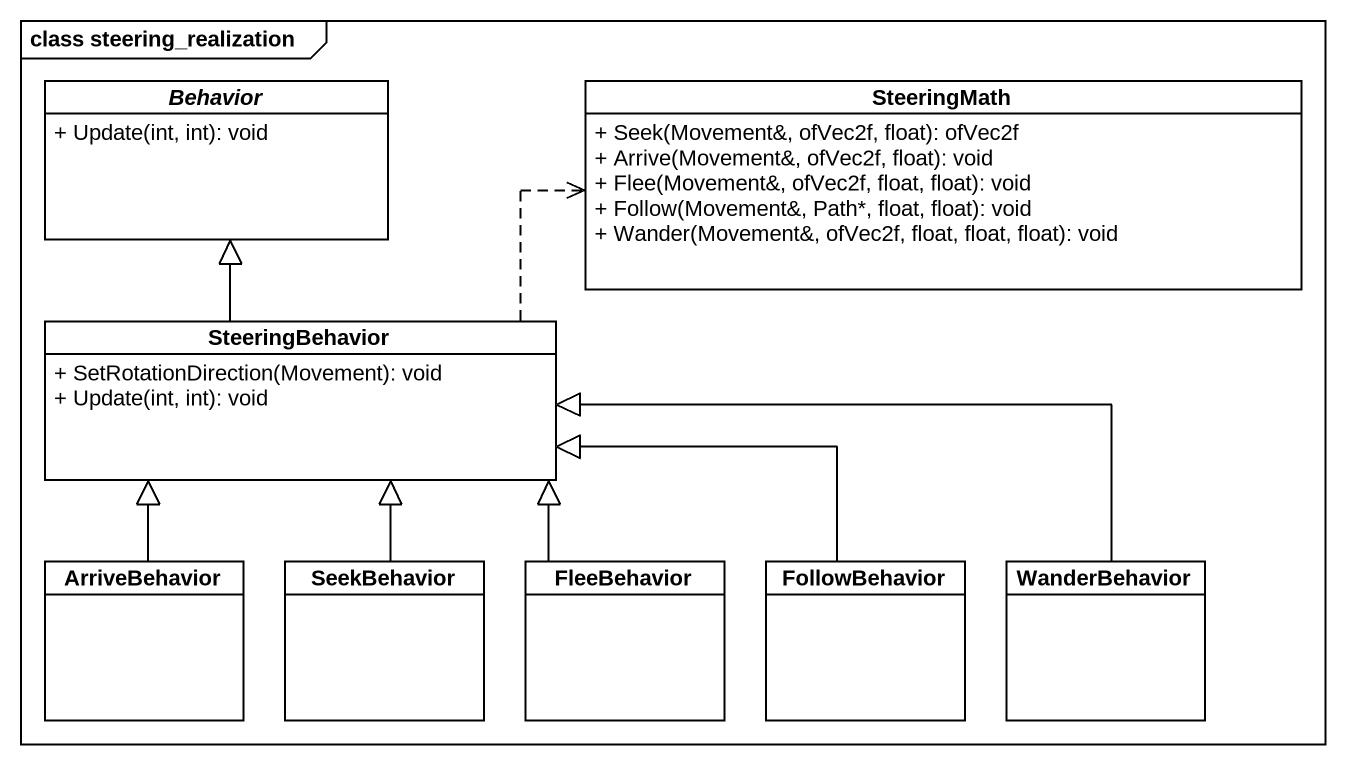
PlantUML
@startuml
mainframe class steering_realization
hide circle
hide empty members
skinparam classAttributeIconSize 0
abstract class Behavior {
  + Update(int, int): void
}
class SteeringMath {
  + Seek(Movement&, ofVec2f, float): ofVec2f
  + Arrive(Movement&, ofVec2f, float): void
  + Flee(Movement&, ofVec2f, float, float): void
  + Follow(Movement&, Path*, float, float): void
  + Wander(Movement&, ofVec2f, float, float, float): void
}
class SteeringBehavior {
  + SetRotationDirection(Movement): void
  + Update(int, int): void
}
class ArriveBehavior
class SeekBehavior
class FleeBehavior
class FollowBehavior
class WanderBehavior
SteeringBehavior -up-|> Behavior
SteeringBehavior .right.> SteeringMath
ArriveBehavior -up-|> SteeringBehavior
SeekBehavior -up-|> SteeringBehavior
FleeBehavior -up-|> SteeringBehavior
FollowBehavior -left-|> SteeringBehavior
WanderBehavior -left-|> SteeringBehavior
@enduml
